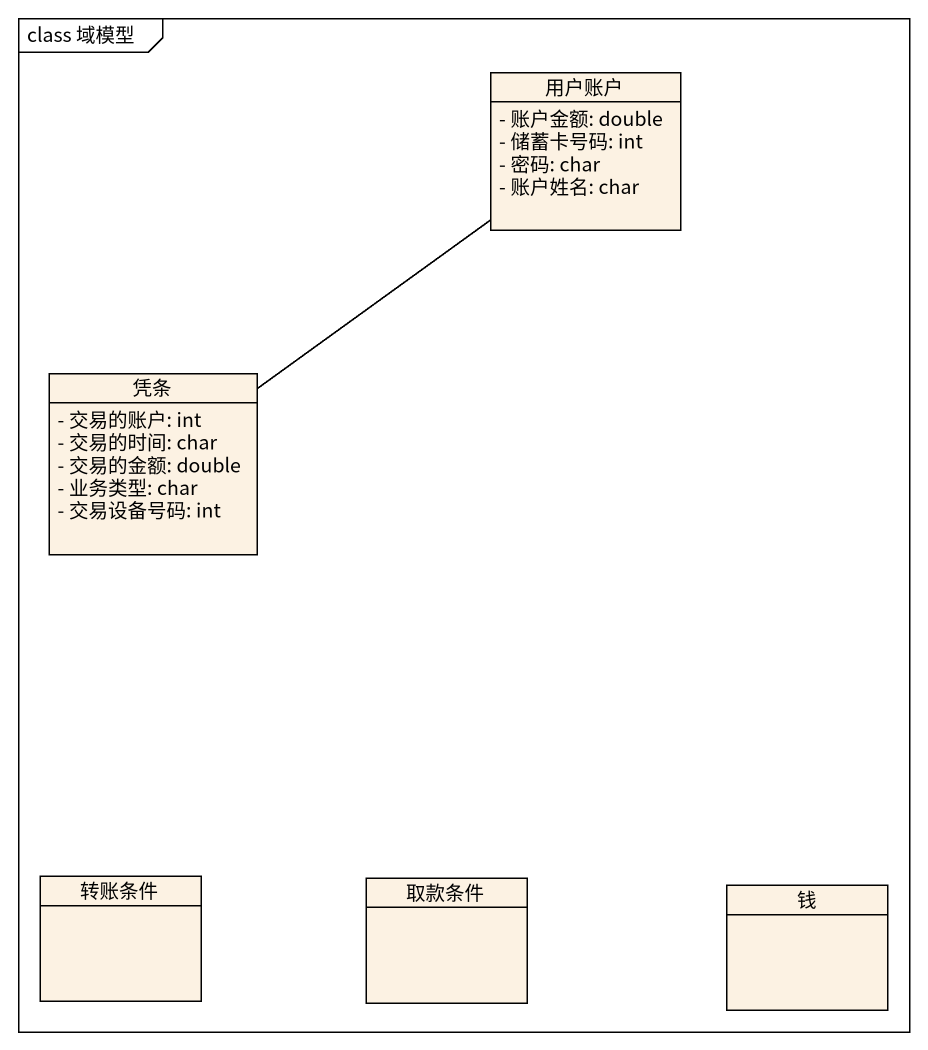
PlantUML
@startuml
mainframe class 域模型
hide circle
hide empty members
skinparam classAttributeIconSize 0
class 用户账户 {
  - 账户金额: double
  - 储蓄卡号码: int
  - 密码: char
  - 账户姓名: char
}
class 凭条 {
  - 交易的账户: int
  - 交易的时间: char
  - 交易的金额: double
  - 业务类型: char
  - 交易设备号码: int
}
class 转账条件
class 取款条件
class 钱
用户账户 -- 凭条
@enduml
